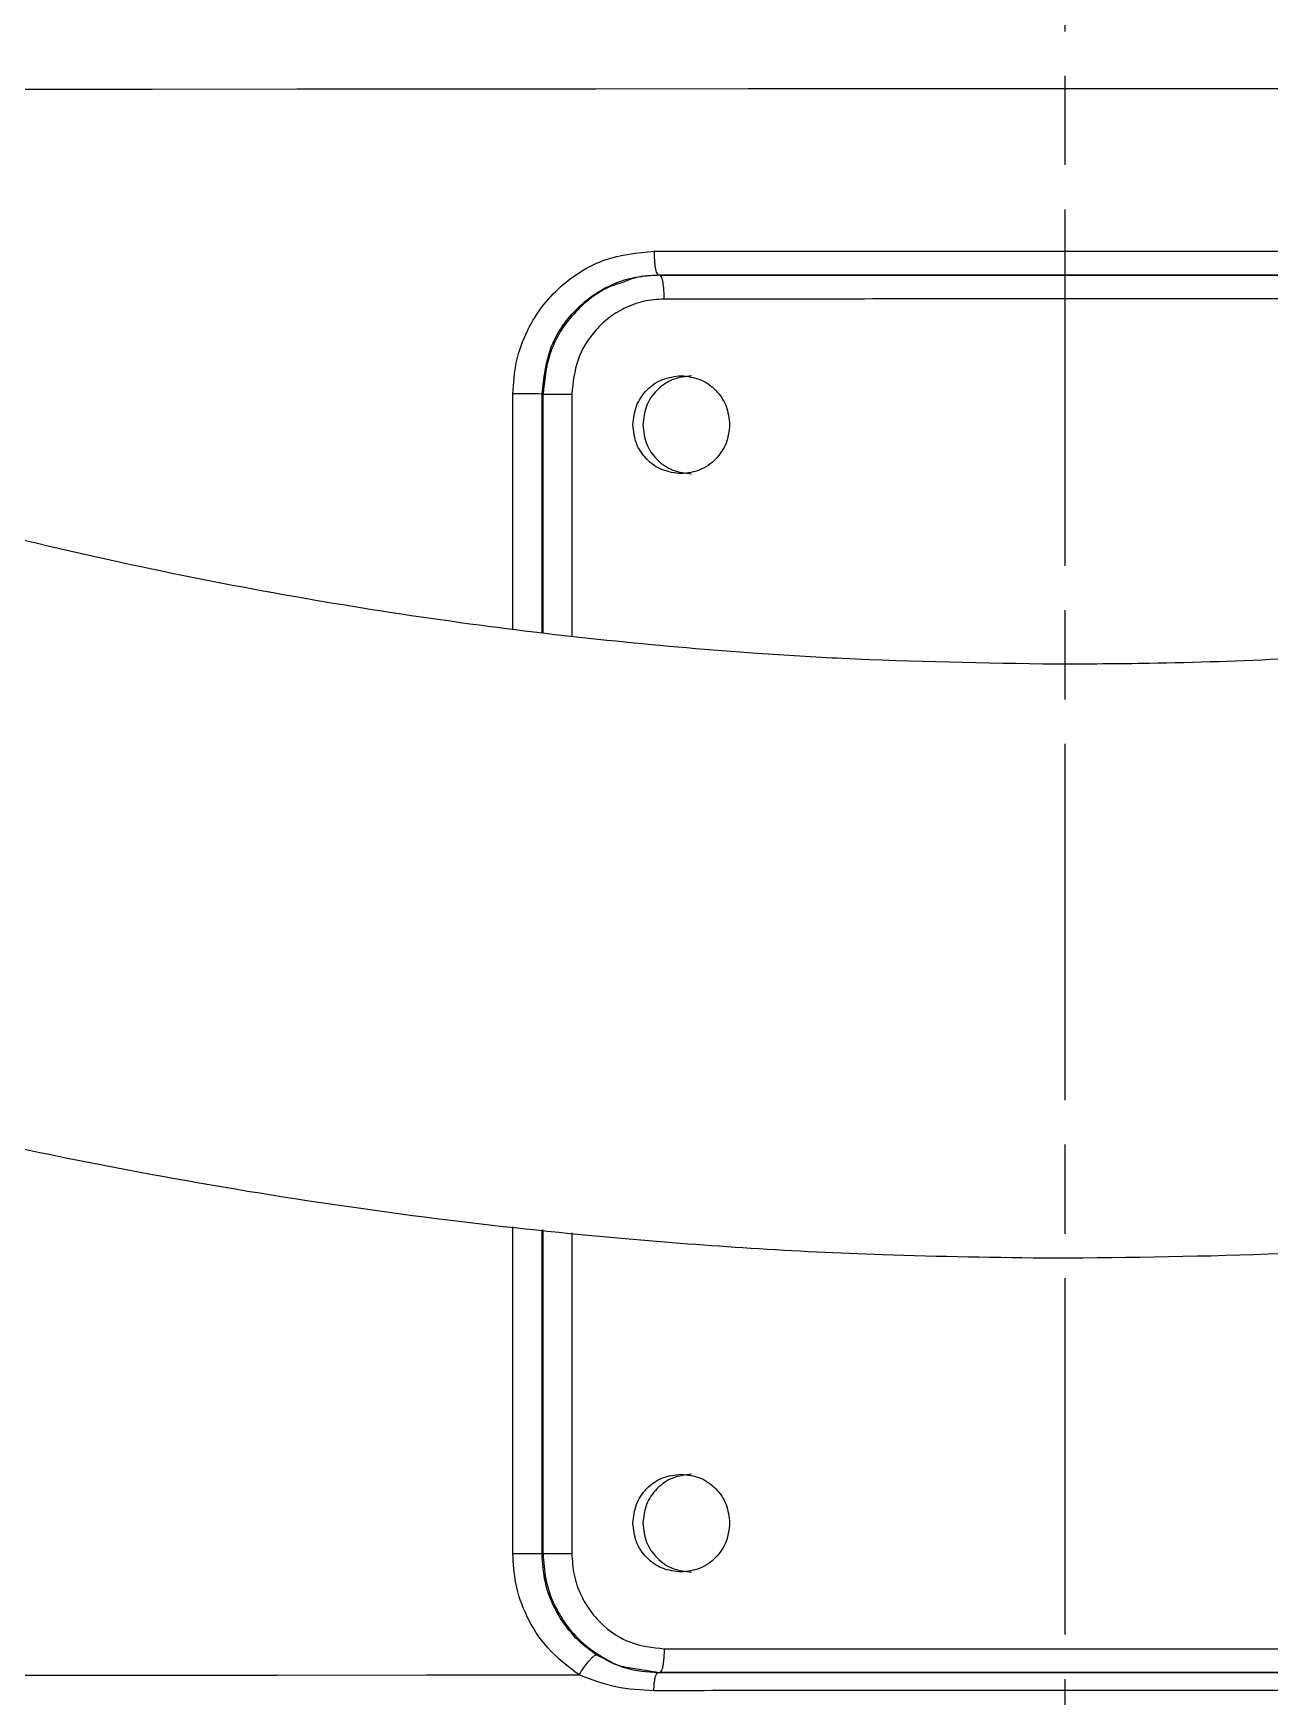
# Model space of a CAD drawing. Header units: millimetres. Extents: x 5659 to 7608, y 3628 to 5007.
# Drawn here: x 6445 to 6486.7, y 3825.2 to 3881.2 of the extents above; entities that cross this region are included whole.
import ezdxf

# ---------------------------------------------------------------- set-up
doc = ezdxf.new("R2010")
doc.units = ezdxf.units.MM
doc.linetypes.add('AM_ISO08W050', pattern=[18, 12, -1.5, 3, -1.5])
doc.layers.add('AM_7', color=4, linetype='AM_ISO08W050', lineweight=25)

msp = doc.modelspace()

# ---------------------------------------------------------------- linework, layer by layer
at = {"color": 7, "linetype": 'Continuous', "lineweight": 25}
for p, q in [((6466.061, 3873.097), (6466.122, 3873.085)), ((6466.166, 3873.032), (6466.122, 3873.085)), ((6461.162, 3861.166), (6461.162, 3869.087)), ((6462.181, 3869.078), (6462.146, 3869.085)), ((6462.146, 3861.05), (6462.146, 3869.085)), ((6462.181, 3861.045), (6462.181, 3869.078)), ((6463.149, 3869.077), (6463.149, 3860.931)), ((6461.16, 3830.02), (6461.161, 3841.036)), ((6462.144, 3830.019), (6462.145, 3840.932)), ((6462.18, 3830.025), (6462.18, 3840.928)), ((6463.148, 3840.826), (6463.148, 3830.023)), ((6462.144, 3830.019), (6462.18, 3830.025)), ((6464.93, 3826.211), (6466.119, 3826.02)), ((6466.119, 3826.02), (6466.041, 3826.007)), ((6466.163, 3826.072), (6466.119, 3826.02))]:
    msp.add_line(p, q, dxfattribs=at)
at = {"color": 7, "linetype": 'Continuous', "lineweight": 25, "flags": 128}
for points in [[(6444.279, 3879.354), (6449.009, 3879.359), (6453.878, 3879.363), (6458.864, 3879.367), (6463.944, 3879.369), (6469.095, 3879.371), (6474.295, 3879.372), (6479.52, 3879.373), (6484.746, 3879.372), (6489.95, 3879.371)], [(6402.561, 3825.8), (6403.452, 3825.811), (6404.696, 3825.822), (6406.287, 3825.833), (6408.217, 3825.843), (6410.478, 3825.853), (6413.06, 3825.863), (6415.95, 3825.873), (6419.134, 3825.882), (6422.599, 3825.89), (6426.329, 3825.898), (6430.305, 3825.906), (6434.51, 3825.913), (6438.925, 3825.919), (6443.528, 3825.925), (6448.299, 3825.93), (6453.216, 3825.934), (6458.256, 3825.937), (6463.395, 3825.94)]]:
    msp.add_lwpolyline(points, dxfattribs=at)
at = {"color": 7, "linetype": 'Continuous', "lineweight": 25}
for centre, radius, start, end in [((6461.419, 3709.981), 159.106, 89.73825, 90.09254), ((6462.901, 4025.489), 156.412, 269.73624, 270.09082), ((6461.417, 3670.912), 159.108, 89.73825, 90.09254), ((6462.9, 3986.439), 156.416, 269.73625, 270.09082)]:
    msp.add_arc(centre, radius, start, end, dxfattribs=at)
for points, knots in [([(6479.419, 3839.983), (6481.979, 3840.008), (6485.56, 3840.043), (6490.829, 3840.322), (6495.293, 3840.657), (6500.609, 3841.223), (6506.178, 3841.996), (6511.992, 3843.006), (6517.963, 3844.262), (6524.039, 3845.773), (6530.177, 3847.543), (6536.342, 3849.578), (6542.506, 3851.877), (6548.643, 3854.442), (6554.731, 3857.273), (6560.75, 3860.366), (6566.683, 3863.721), (6572.512, 3867.333), (6578.222, 3871.199), (6583.797, 3875.313), (6589.225, 3879.67), (6594.49, 3884.264), (6599.582, 3889.089), (6604.487, 3894.137), (6609.193, 3899.4), (6613.691, 3904.87), (6617.969, 3910.538), (6622.018, 3916.395), (6625.828, 3922.432), (6629.389, 3928.637), (6632.695, 3935.002), (6635.735, 3941.515), (6638.505, 3948.164), (6640.995, 3954.938), (6643.2, 3961.826), (6645.115, 3968.815), (6646.734, 3975.892), (6648.051, 3983.046), (6649.064, 3990.263), (6649.769, 3997.53), (6650.162, 4004.834), (6650.241, 4012.162), (6650.004, 4019.5), (6649.449, 4026.835), (6648.577, 4034.153), (6647.387, 4041.44), (6645.879, 4048.682), (6644.054, 4055.867), (6641.913, 4062.98), (6639.459, 4070.007), (6636.695, 4076.936), (6633.622, 4083.752), (6630.245, 4090.443), (6626.567, 4096.995), (6622.594, 4103.395), (6618.329, 4109.63), (6613.777, 4115.688), (6608.945, 4121.556), (6603.838, 4127.223), (6598.462, 4132.675), (6593.015, 4137.723), (6587.542, 4142.375), (6582.083, 4146.645), (6576.458, 4150.687), (6570.677, 4154.495), (6564.75, 4158.064), (6558.687, 4161.386), (6552.501, 4164.456), (6546.205, 4167.269), (6539.811, 4169.821), (6533.336, 4172.107), (6526.798, 4174.124), (6520.223, 4175.866), (6513.65, 4177.331), (6507.157, 4178.513), (6500.867, 4179.41), (6495.343, 4179.993), (6490.461, 4180.361), (6485.636, 4180.6), (6479.662, 4180.718), (6474.145, 4180.607), (6468.876, 4180.335), (6464.412, 4179.998), (6459.096, 4179.433), (6453.527, 4178.66), (6447.713, 4177.65), (6441.742, 4176.393), (6435.666, 4174.883), (6429.528, 4173.112), (6423.363, 4171.078), (6417.199, 4168.778), (6411.062, 4166.213), (6404.974, 4163.383), (6398.955, 4160.289), (6393.022, 4156.934), (6387.193, 4153.322), (6381.483, 4149.457), (6375.907, 4145.343), (6370.48, 4140.985), (6365.214, 4136.391), (6360.123, 4131.567), (6355.218, 4126.519), (6350.511, 4121.256), (6346.014, 4115.786), (6341.735, 4110.118), (6337.687, 4104.261), (6333.877, 4098.224), (6330.315, 4092.018), (6327.011, 4085.653), (6323.968, 4079.141), (6321.206, 4072.49), (6318.869, 4066.208), (6317.59, 4062.103), (6317.027, 4060.294)], [0, 0, 0, 0, 0.010207, 0.014274, 0.021037, 0.028056, 0.035587, 0.043451, 0.051578, 0.059911, 0.06841, 0.077044, 0.085791, 0.094634, 0.103558, 0.112554, 0.121612, 0.130726, 0.13989, 0.149098, 0.158347, 0.167633, 0.176954, 0.186306, 0.195688, 0.205098, 0.214535, 0.223996, 0.233481, 0.242989, 0.252518, 0.262068, 0.271639, 0.281229, 0.290838, 0.300466, 0.310113, 0.319778, 0.329461, 0.339162, 0.348881, 0.358618, 0.368373, 0.378146, 0.387938, 0.397748, 0.407578, 0.417427, 0.427296, 0.437185, 0.447097, 0.457031, 0.466988, 0.47697, 0.486979, 0.497016, 0.507082, 0.517181, 0.527315, 0.537488, 0.547704, 0.556915, 0.566123, 0.575327, 0.584526, 0.593719, 0.602905, 0.612082, 0.621247, 0.630396, 0.639524, 0.64862, 0.657668, 0.666638, 0.675463, 0.683979, 0.691963, 0.697606, 0.703501, 0.71122, 0.721427, 0.725494, 0.732257, 0.739276, 0.746807, 0.754671, 0.762798, 0.771131, 0.77963, 0.788264, 0.797011, 0.805853, 0.814778, 0.823774, 0.832832, 0.841946, 0.85111, 0.860318, 0.869567, 0.878853, 0.888174, 0.897526, 0.906908, 0.916318, 0.925755, 0.935216, 0.944701, 0.954208, 0.963738, 0.973288, 0.982858, 0.992449, 1, 1, 1, 1]), ([(6309.549, 4011.475), (6309.533, 4010.483), (6309.477, 4007.044), (6309.713, 4001.155), (6310.252, 3993.821), (6311.128, 3986.503), (6312.318, 3979.216), (6313.826, 3971.973), (6315.651, 3964.789), (6317.791, 3957.676), (6320.245, 3950.648), (6323.01, 3943.72), (6326.083, 3936.903), (6329.46, 3930.213), (6333.138, 3923.661), (6337.111, 3917.261), (6341.376, 3911.026), (6345.927, 3904.967), (6350.759, 3899.099), (6355.866, 3893.433), (6361.243, 3887.98), (6366.69, 3882.933), (6372.163, 3878.28), (6377.621, 3874.011), (6383.246, 3869.969), (6389.028, 3866.16), (6394.955, 3862.592), (6401.018, 3859.27), (6407.203, 3856.2), (6413.5, 3853.386), (6419.894, 3850.834), (6426.369, 3848.548), (6432.907, 3846.532), (6439.482, 3844.789), (6446.054, 3843.325), (6452.548, 3842.143), (6458.838, 3841.246), (6464.361, 3840.662), (6469.244, 3840.296), (6474.068, 3840.049), (6477.483, 3840.007), (6479.419, 3839.983)], [0, 0, 0, 0, 0.011098, 0.038456, 0.065866, 0.093327, 0.120841, 0.148408, 0.176031, 0.203709, 0.231446, 0.259243, 0.287104, 0.31503, 0.343027, 0.371097, 0.399245, 0.427478, 0.455801, 0.484223, 0.512754, 0.541404, 0.567237, 0.593062, 0.618875, 0.644675, 0.670459, 0.696222, 0.721959, 0.747663, 0.773323, 0.798921, 0.824432, 0.849809, 0.874965, 0.899718, 0.9236, 0.945993, 0.961817, 0.978352, 1, 1, 1, 1]), ([(6624.149, 3968.255), (6623.848, 3967.193), (6622.912, 3963.889), (6621.005, 3958.437), (6618.447, 3951.91), (6615.562, 3945.498), (6612.377, 3939.21), (6608.889, 3933.062), (6605.104, 3927.066), (6601.027, 3921.237), (6596.664, 3915.588), (6592.02, 3910.132), (6587.101, 3904.883), (6582.092, 3900.026), (6577.037, 3895.555), (6571.979, 3891.456), (6566.751, 3887.583), (6561.364, 3883.941), (6555.828, 3880.538), (6550.155, 3877.379), (6544.358, 3874.472), (6538.45, 3871.822), (6532.447, 3869.433), (6526.364, 3867.31), (6520.224, 3865.458), (6514.057, 3863.88), (6507.913, 3862.581), (6501.904, 3861.569), (6496.337, 3860.858), (6491.492, 3860.412), (6487.022, 3860.135), (6483.117, 3859.997), (6480.518, 3859.987), (6479.47, 3859.983)], [0, 0, 0, 0, 0.017078, 0.053144, 0.089298, 0.125545, 0.161888, 0.198335, 0.23489, 0.271563, 0.308361, 0.345297, 0.382382, 0.419634, 0.453214, 0.486783, 0.520336, 0.55387, 0.58738, 0.62086, 0.654303, 0.687696, 0.721023, 0.754256, 0.787351, 0.820228, 0.85273, 0.884498, 0.914491, 0.939551, 0.959781, 0.98378, 1, 1, 1, 1]), ([(6479.47, 3859.983), (6477.069, 3860.021), (6473.711, 3860.073), (6468.768, 3860.377), (6464.578, 3860.734), (6459.591, 3861.325), (6454.37, 3862.125), (6448.924, 3863.162), (6443.336, 3864.446), (6437.657, 3865.984), (6431.929, 3867.782), (6426.185, 3869.842), (6420.456, 3872.168), (6414.76, 3874.75), (6409.14, 3877.619), (6405.217, 3879.751), (6403.214, 3880.993), (6403.014, 3881.117)], [0, 0, 0, 0, 0.089708, 0.125509, 0.185041, 0.24684, 0.313151, 0.382408, 0.453986, 0.527384, 0.602246, 0.678309, 0.755372, 0.833285, 0.911926, 0.991202, 1, 1, 1, 1]), ([(6461.162, 3869.087), (6461.186, 3869.454), (6461.233, 3870.19), (6461.613, 3871.218), (6462.163, 3872.099), (6463.007, 3872.965), (6464.252, 3873.726), (6465.358, 3873.841), (6465.921, 3873.899)], [0, 0, 0, 0, 0.144955, 0.291072, 0.429926, 0.55636, 0.774114, 1, 1, 1, 1]), ([(6465.921, 3873.899), (6465.923, 3873.8), (6465.926, 3873.647), (6465.943, 3873.463), (6465.961, 3873.336), (6465.983, 3873.232), (6466.016, 3873.131), (6466.043, 3873.111), (6466.061, 3873.097)], [0, 0, 0, 0, 0.2398052, 0.3685843, 0.5, 0.6314158, 0.7601948, 1, 1, 1, 1]), ([(6479.852, 3873.901), (6482.284, 3873.902), (6487.13, 3873.902), (6494.308, 3873.901), (6500.154, 3873.899), (6504.711, 3873.898), (6508.059, 3873.896), (6511.334, 3873.894), (6514.533, 3873.893), (6517.648, 3873.891), (6521.601, 3873.888), (6526.396, 3873.884), (6531.951, 3873.878), (6537.3, 3873.871), (6541.004, 3873.865), (6542.676, 3873.862), (6542.883, 3873.861)], [0, 0, 0, 0, 0.099314, 0.197878, 0.29569, 0.344327, 0.392776, 0.441037, 0.48911, 0.536996, 0.584693, 0.676006, 0.773113, 0.876014, 0.984707, 1, 1, 1, 1]), ([(6462.146, 3869.085), (6462.205, 3869.612), (6462.322, 3870.664), (6463.225, 3871.999), (6464.305, 3872.737), (6465.289, 3873.052), (6465.804, 3873.082), (6466.061, 3873.097)], [0, 0, 0, 0, 0.250222, 0.500218, 0.74969, 0.874861, 1, 1, 1, 1]), ([(6466.122, 3873.085), (6465.84, 3873.075), (6465.395, 3873.059), (6464.982, 3872.894), (6464.831, 3872.834)], [0, 0, 0, 0, 0.632839, 1, 1, 1, 1]), ([(6466.061, 3873.097), (6468.345, 3873.098), (6472.912, 3873.099), (6477.536, 3873.1), (6479.847, 3873.1)], [0, 0, 0, 0, 0.5, 1, 1, 1, 1]), ([(6466.122, 3873.085), (6468.382, 3873.086), (6471.074, 3873.087), (6474.624, 3873.087), (6476.671, 3873.088), (6478.479, 3873.088), (6479.499, 3873.088), (6479.757, 3873.088), (6479.823, 3873.088), (6479.841, 3873.088), (6479.845, 3873.088), (6479.847, 3873.088), (6479.847, 3873.088), (6479.847, 3873.088)], [0, 0, 0, 0, 0.497027, 0.592231, 0.774282, 0.942828, 0.985336, 0.996149, 0.998944, 0.99969, 0.999899, 0.999963, 1, 1, 1, 1]), ([(6479.847, 3873.1), (6482.21, 3873.1), (6487.049, 3873.1), (6494.413, 3873.099), (6501.97, 3873.097), (6509.621, 3873.094), (6517.241, 3873.09), (6524.707, 3873.084), (6531.801, 3873.076), (6537.374, 3873.069), (6540.169, 3873.064), (6541.101, 3873.062)], [0, 0, 0, 0, 0.099936, 0.20465, 0.314142, 0.428413, 0.547463, 0.671293, 0.799904, 0.933297, 1, 1, 1, 1]), ([(6479.847, 3873.088), (6480.154, 3873.088), (6480.965, 3873.088), (6482.387, 3873.088), (6483.899, 3873.088), (6485.106, 3873.088), (6486, 3873.088), (6486.97, 3873.088), (6488.205, 3873.088), (6489.419, 3873.088), (6490.566, 3873.088), (6491.847, 3873.087), (6493.683, 3873.087), (6495.361, 3873.087), (6496.711, 3873.086), (6497.52, 3873.086), (6498.375, 3873.086), (6499.275, 3873.086), (6500.219, 3873.086), (6503.153, 3873.085), (6507.7, 3873.083), (6513.393, 3873.08), (6518.063, 3873.077), (6521.778, 3873.074), (6524.607, 3873.071), (6526.616, 3873.069), (6527.802, 3873.068), (6528.361, 3873.067), (6528.523, 3873.067), (6528.575, 3873.067), (6528.594, 3873.067), (6528.601, 3873.067), (6528.603, 3873.067), (6528.604, 3873.067), (6528.604, 3873.067), (6528.605, 3873.067), (6528.605, 3873.067), (6528.605, 3873.067), (6528.605, 3873.067), (6528.873, 3873.067), (6529.556, 3873.066), (6530.811, 3873.065), (6532.319, 3873.063), (6533.717, 3873.061), (6534.737, 3873.06), (6535.51, 3873.059), (6536.335, 3873.058), (6537.321, 3873.056), (6538.297, 3873.055), (6539.097, 3873.053), (6539.876, 3873.052), (6540.514, 3873.051), (6540.952, 3873.05), (6541.074, 3873.05)], [0, 0, 0, 0, 0.012973, 0.034337, 0.060199, 0.077036, 0.085541, 0.098133, 0.118255, 0.138092, 0.149882, 0.167263, 0.192912, 0.228649, 0.239676, 0.251395, 0.263806, 0.27691, 0.290705, 0.305192, 0.405966, 0.493675, 0.568315, 0.629883, 0.678375, 0.713791, 0.736127, 0.74239, 0.744295, 0.745005, 0.745236, 0.745322, 0.745357, 0.745372, 0.745378, 0.745381, 0.745382, 0.745383, 0.745383, 0.745383, 0.760108, 0.782989, 0.815582, 0.846332, 0.865142, 0.876857, 0.893505, 0.916185, 0.939041, 0.956594, 0.969065, 0.991384, 1, 1, 1, 1]), ([(6464.831, 3872.834), (6464.685, 3872.789), (6464.285, 3872.664), (6463.709, 3872.274), (6462.964, 3871.568), (6462.32, 3870.485), (6462.226, 3869.532), (6462.181, 3869.078)], [0, 0, 0, 0, 0.093897, 0.258023, 0.422171, 0.724916, 1, 1, 1, 1]), ([(6466.262, 3872.284), (6466.26, 3872.381), (6466.256, 3872.584), (6466.23, 3872.81), (6466.2, 3872.944), (6466.181, 3873.016), (6466.169, 3873.029), (6466.166, 3873.032)], [0, 0, 0, 0, 0.29566, 0.618308, 0.783604, 0.946574, 1, 1, 1, 1]), ([(6466.262, 3872.284), (6466.027, 3872.268), (6465.557, 3872.237), (6464.914, 3871.991), (6464.352, 3871.639), (6463.789, 3871.088), (6463.269, 3870.236), (6463.19, 3869.473), (6463.149, 3869.077)], [0, 0, 0, 0, 0.142859, 0.286474, 0.415247, 0.544304, 0.763146, 1, 1, 1, 1]), ([(6532.977, 3872.261), (6532.127, 3872.262), (6530.203, 3872.264), (6527.039, 3872.267), (6523.616, 3872.271), (6518.626, 3872.275), (6511.804, 3872.279), (6502.906, 3872.284), (6493.755, 3872.286), (6484.508, 3872.287), (6475.288, 3872.286), (6469.258, 3872.285), (6466.262, 3872.284)], [0, 0, 0, 0, 0.048952, 0.110958, 0.16991, 0.225807, 0.358661, 0.489986, 0.619783, 0.748051, 0.87479, 1, 1, 1, 1]), ([(6465.205, 3868.052), (6465.229, 3868.266), (6465.277, 3868.696), (6465.651, 3869.241), (6466.19, 3869.627), (6466.62, 3869.677), (6466.835, 3869.702)], [0, 0, 0, 0, 0.246716, 0.496183, 0.748181, 1, 1, 1, 1]), ([(6466.835, 3869.702), (6467.05, 3869.677), (6467.481, 3869.627), (6468.022, 3869.241), (6468.396, 3868.695), (6468.444, 3868.266), (6468.468, 3868.053)], [0, 0, 0, 0, 0.252568, 0.504589, 0.753637, 1, 1, 1, 1]), ([(6466.835, 3866.402), (6466.619, 3866.427), (6466.188, 3866.478), (6465.649, 3866.864), (6465.277, 3867.409), (6465.229, 3867.838), (6465.205, 3868.052)], [0, 0, 0, 0, 0.252697, 0.504909, 0.753898, 1, 1, 1, 1]), ([(6468.468, 3868.053), (6468.444, 3867.839), (6468.395, 3867.409), (6468.02, 3866.863), (6467.48, 3866.477), (6467.05, 3866.427), (6466.835, 3866.402)], [0, 0, 0, 0, 0.246955, 0.496409, 0.748277, 1, 1, 1, 1]), ([(6465.205, 3831.052), (6465.229, 3831.266), (6465.277, 3831.696), (6465.651, 3832.242), (6466.19, 3832.627), (6466.62, 3832.677), (6466.835, 3832.702)], [0, 0, 0, 0, 0.246716, 0.496183, 0.748181, 1, 1, 1, 1]), ([(6466.835, 3832.702), (6467.05, 3832.677), (6467.481, 3832.627), (6468.022, 3832.241), (6468.396, 3831.695), (6468.444, 3831.266), (6468.468, 3831.053)], [0, 0, 0, 0, 0.252568, 0.504589, 0.753637, 1, 1, 1, 1]), ([(6466.835, 3829.402), (6466.619, 3829.428), (6466.188, 3829.478), (6465.649, 3829.864), (6465.277, 3830.409), (6465.229, 3830.839), (6465.205, 3831.052)], [0, 0, 0, 0, 0.252697, 0.504909, 0.753898, 1, 1, 1, 1]), ([(6468.468, 3831.053), (6468.444, 3830.839), (6468.395, 3830.409), (6468.02, 3829.863), (6467.48, 3829.478), (6467.05, 3829.427), (6466.835, 3829.402)], [0, 0, 0, 0, 0.246955, 0.496409, 0.748277, 1, 1, 1, 1]), ([(6463.395, 3825.94), (6463.023, 3826.222), (6462.307, 3826.763), (6461.612, 3827.865), (6461.224, 3828.963), (6461.181, 3829.685), (6461.16, 3830.02)], [0, 0, 0, 0, 0.289317, 0.556861, 0.794359, 1, 1, 1, 1]), ([(6463.981, 3826.617), (6463.971, 3826.623), (6463.89, 3826.676), (6463.618, 3826.866), (6463.129, 3827.307), (6462.59, 3828.065), (6462.212, 3829.019), (6462.166, 3829.696), (6462.144, 3830.019)], [0, 0, 0, 0, 0.00842, 0.072905, 0.250214, 0.500148, 0.762303, 1, 1, 1, 1]), ([(6462.18, 3830.025), (6462.198, 3829.736), (6462.236, 3829.134), (6462.516, 3828.344), (6462.942, 3827.611), (6463.513, 3826.963), (6464.216, 3826.511), (6464.7, 3826.247), (6464.92, 3826.213), (6464.93, 3826.211)], [0, 0, 0, 0, 0.171291, 0.356774, 0.490954, 0.676469, 0.865666, 0.994174, 1, 1, 1, 1]), ([(6463.148, 3830.023), (6463.163, 3829.783), (6463.192, 3829.301), (6463.429, 3828.641), (6463.769, 3828.063), (6464.301, 3827.482), (6465.126, 3826.943), (6465.873, 3826.861), (6466.26, 3826.818)], [0, 0, 0, 0, 0.14404, 0.288565, 0.417763, 0.546793, 0.764831, 1, 1, 1, 1]), ([(6463.395, 3825.94), (6463.451, 3826.028), (6463.536, 3826.162), (6463.656, 3826.322), (6463.745, 3826.431), (6463.825, 3826.517), (6463.915, 3826.598), (6463.955, 3826.61), (6463.981, 3826.617)], [0, 0, 0, 0, 0.242638, 0.372608, 0.50472, 0.63614, 0.76412, 1, 1, 1, 1]), ([(6466.041, 3826.007), (6465.678, 3826.034), (6464.945, 3826.089), (6464.304, 3826.44), (6463.981, 3826.617)], [0, 0, 0, 0, 0.496296, 1, 1, 1, 1]), ([(6466.26, 3826.818), (6466.258, 3826.719), (6466.255, 3826.567), (6466.237, 3826.384), (6466.219, 3826.256), (6466.197, 3826.156), (6466.178, 3826.087), (6466.165, 3826.075), (6466.163, 3826.072)], [0, 0, 0, 0, 0.300445, 0.461774, 0.626406, 0.791044, 0.952392, 1, 1, 1, 1]), ([(6466.26, 3826.818), (6468.654, 3826.819), (6473.46, 3826.82), (6480.784, 3826.821), (6486.728, 3826.821), (6491.26, 3826.82), (6494.393, 3826.82), (6497.509, 3826.819), (6500.603, 3826.818), (6503.669, 3826.817), (6506.7, 3826.816), (6510.954, 3826.814), (6516.494, 3826.81), (6523.238, 3826.805), (6529.966, 3826.798), (6535.687, 3826.791), (6540.407, 3826.784), (6544.21, 3826.776), (6547.644, 3826.768), (6550.603, 3826.759), (6553.056, 3826.749), (6554.102, 3826.742), (6554.634, 3826.739)], [0, 0, 0, 0, 0.060834, 0.1220737, 0.183719, 0.2102711, 0.2368979, 0.2635992, 0.2903751, 0.3172255, 0.3441506, 0.3711502, 0.4324096, 0.4986217, 0.5697855, 0.6458999, 0.6994123, 0.7551267, 0.8130428, 0.8731605, 0.9354796, 1, 1, 1, 1]), ([(6465.911, 3825.418), (6465.916, 3825.499), (6465.926, 3825.664), (6465.959, 3825.854), (6465.998, 3825.979), (6466.027, 3825.998), (6466.041, 3826.007)], [0, 0, 0, 0, 0.253181, 0.513078, 0.765924, 1, 1, 1, 1]), ([(6555.926, 3825.926), (6555.202, 3825.93), (6553.752, 3825.939), (6549.961, 3825.952), (6545.063, 3825.964), (6539.023, 3825.975), (6531.975, 3825.985), (6524.032, 3825.993), (6515.332, 3826), (6506.025, 3826.005), (6496.268, 3826.008), (6486.234, 3826.01), (6476.074, 3826.009), (6469.385, 3826.008), (6466.041, 3826.007)], [0, 0, 0, 0, 0.083333, 0.166667, 0.25, 0.333334, 0.416667, 0.5, 0.583334, 0.666667, 0.75, 0.833334, 0.916667, 1, 1, 1, 1]), ([(6555.39, 3825.94), (6554.89, 3825.943), (6553.904, 3825.949), (6551.623, 3825.959), (6548.863, 3825.967), (6545.634, 3825.975), (6542.024, 3825.983), (6537.478, 3825.99), (6531.875, 3825.998), (6525.156, 3826.005), (6518.253, 3826.011), (6511.324, 3826.016), (6504.5, 3826.019), (6497.89, 3826.021), (6491.58, 3826.022), (6485.058, 3826.023), (6478.476, 3826.023), (6471.997, 3826.022), (6467.991, 3826.021), (6466.119, 3826.02)], [0, 0, 0, 0, 0.060587, 0.1195299, 0.1768287, 0.2324833, 0.2864935, 0.3388593, 0.4142998, 0.4860434, 0.5540892, 0.6184368, 0.6790855, 0.7360349, 0.7892846, 0.838834, 0.8991333, 0.9528558, 1, 1, 1, 1]), ([(6463.395, 3825.94), (6463.803, 3825.786), (6464.612, 3825.479), (6465.48, 3825.438), (6465.911, 3825.418)], [0, 0, 0, 0, 0.50438, 1, 1, 1, 1]), ([(6465.911, 3825.418), (6468.935, 3825.419), (6474.972, 3825.421), (6484.125, 3825.421), (6493.167, 3825.42), (6501.994, 3825.416), (6510.487, 3825.412), (6517.331, 3825.407), (6522.788, 3825.402), (6527.141, 3825.397), (6531.599, 3825.391), (6536.077, 3825.385), (6540.211, 3825.378), (6543.952, 3825.37), (6547.27, 3825.362), (6550.305, 3825.353), (6552.957, 3825.343), (6555.192, 3825.332), (6556.17, 3825.325), (6556.669, 3825.321)], [0, 0, 0, 0, 0.0746907, 0.1490623, 0.2231148, 0.2968479, 0.3702616, 0.4433557, 0.4832428, 0.5266364, 0.5735359, 0.623941, 0.6778511, 0.7254581, 0.7754993, 0.8279744, 0.882883, 0.940225, 1, 1, 1, 1])]:
    msp.add_open_spline(points, degree=3, knots=knots, dxfattribs=at)
for points in [[(6465.921, 3873.899), (6468.229, 3873.9), (6472.844, 3873.901), (6477.516, 3873.901), (6479.852, 3873.901)], [(6467.184, 3869.697), (6466.969, 3869.672), (6466.538, 3869.622), (6465.995, 3869.241), (6465.615, 3868.695), (6465.565, 3868.263), (6465.541, 3868.046)], [(6465.541, 3868.046), (6465.565, 3867.83), (6465.615, 3867.398), (6465.995, 3866.853), (6466.538, 3866.471), (6466.969, 3866.422), (6467.184, 3866.397)], [(6467.187, 3832.697), (6466.971, 3832.672), (6466.541, 3832.622), (6465.997, 3832.241), (6465.617, 3831.695), (6465.568, 3831.263), (6465.543, 3831.047)], [(6465.543, 3831.047), (6465.568, 3830.83), (6465.617, 3830.398), (6465.997, 3829.853), (6466.541, 3829.471), (6466.972, 3829.422), (6467.187, 3829.397)]]:
    msp.add_open_spline(points, degree=3, dxfattribs=at)
at = {"layer": 'AM_7'}
msp.add_line((6479.774, 3791.3), (6479.774, 4148.848), dxfattribs=at)

doc.saveas('drawing.dxf')
